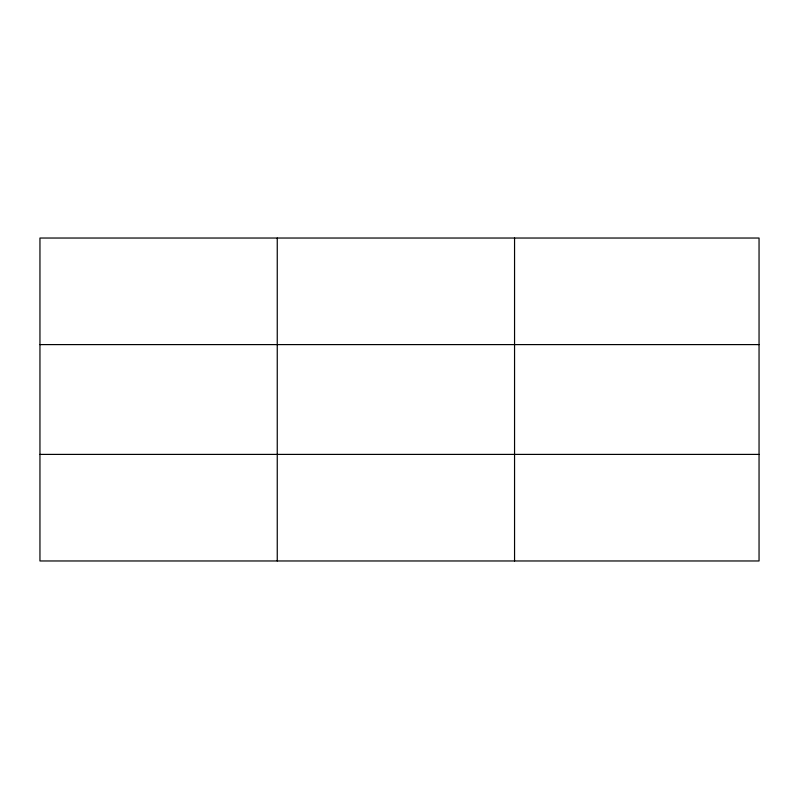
<?xml version="1.0" encoding="UTF-8"?>
<svg xmlns="http://www.w3.org/2000/svg" width="799" height="799" viewBox="0 0 799 799"><rect width="100%" height="100%" fill="white"/><g stroke="black" fill="none" stroke-linecap="round" stroke-linejoin="round"><path stroke-width="1.2" d="M277.253 238.032L277.253 560.968M514.556 238.032L514.556 560.968M759.05 454.401L759.05 560.968L39.95 560.968L39.95 238.032L759.05 238.032L759.05 454.401L39.95 454.401M39.95 344.599L759.05 344.599"/></g></svg>
